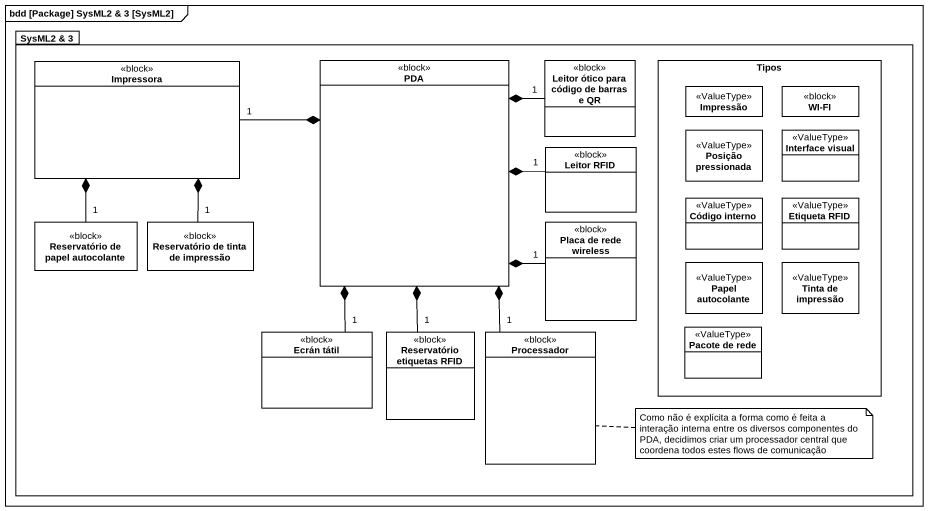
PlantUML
@startuml
mainframe bdd [Package] SysML2 & 3 [SysML2]
hide circle
hide empty members
package "SysML2 & 3" as SysML2_3 {
  class Impressora <<block>>
  class PDA <<block>>
  class "Leitor ótico para código de barras e QR" as Leitor_ótico_para_código_de <<block>>
  rectangle Tipos {
    class Impressão <<ValueType>>
    class "WI-FI" as WI_FI <<block>>
    class "Posição pressionada" as Posição_pressionada <<ValueType>>
    class "Interface visual" as Interface_visual <<ValueType>>
    class "Código interno" as Código_interno <<ValueType>>
    class "Etiqueta RFID" as Etiqueta_RFID <<ValueType>>
    class "Papel autocolante" as Papel_autocolante <<ValueType>>
    class "Tinta de impressão" as Tinta_de_impressão <<ValueType>>
    class "Pacote de rede" as Pacote_de_rede <<ValueType>>
  }
  class "Leitor RFID" as Leitor_RFID <<block>>
  class "Reservatório de papel autocolante" as Reservatório_de_papel <<block>>
  class "Reservatório de tinta de impressão" as Reservatório_de_tinta_de <<block>>
  class "Placa de rede wireless" as Placa_de_rede_wireless <<block>>
  class "Ecrán tátil" as Ecrán_tátil <<block>>
  class "Reservatório etiquetas RFID" as Reservatório_etiquetas_RFID <<block>>
  class Processador <<block>>
}
Impressora "1" -right-* PDA
Leitor_ótico_para_código_de "1" -left-* PDA
Leitor_RFID "1" -left-* PDA
Reservatório_de_papel "1" -up-* Impressora
Reservatório_de_tinta_de "1" -up-* Impressora
Placa_de_rede_wireless "1" -left-* PDA
Ecrán_tátil "1" -up-* PDA
Reservatório_etiquetas_RFID "1" -up-* PDA
Processador "1" -up-* PDA
note right of Processador : Como não é explícita a forma como é feita a interação interna entre os diversos componentes do PDA, decidimos criar um processador central que coordena todos estes flows de comunicação
@enduml
